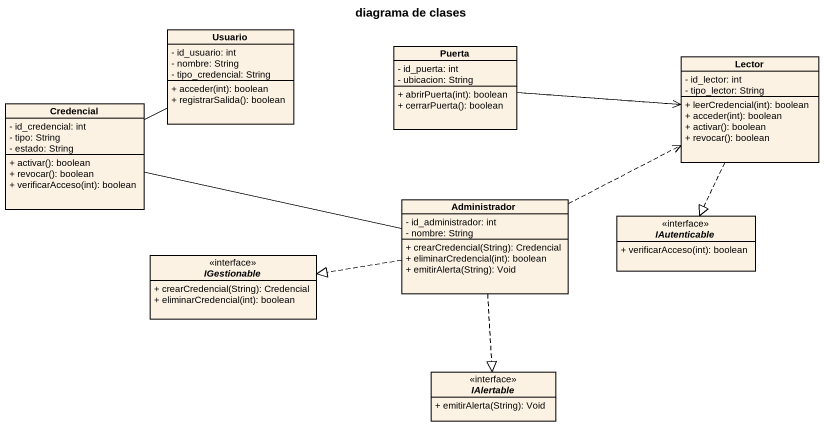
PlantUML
@startuml
title diagrama de clases
hide circle
hide empty members
skinparam classAttributeIconSize 0
class Usuario {
  - id_usuario: int
  - nombre: String
  - tipo_credencial: String
  + acceder(int): boolean
  + registrarSalida(): boolean
}
class Puerta {
  - id_puerta: int
  - ubicacion: String
  + abrirPuerta(int): boolean
  + cerrarPuerta(): boolean
}
class Lector {
  - id_lector: int
  - tipo_lector: String
  + leerCredencial(int): boolean
  + acceder(int): boolean
  + activar(): boolean
  + revocar(): boolean
}
class Credencial {
  - id_credencial: int
  - tipo: String
  - estado: String
  + activar(): boolean
  + revocar(): boolean
  + verificarAcceso(int): boolean
}
class Administrador {
  - id_administrador: int
  - nombre: String
  + crearCredencial(String): Credencial
  + eliminarCredencial(int): boolean
  + emitirAlerta(String): Void
}
interface IAutenticable {
  + verificarAcceso(int): boolean
}
interface IGestionable {
  + crearCredencial(String): Credencial
  + eliminarCredencial(int): boolean
}
interface IAlertable {
  + emitirAlerta(String): Void
}
Usuario -left- Credencial
Puerta .right.> Lector
Lector -left- Puerta
Lector ..|> IAutenticable
Credencial -right- Administrador
Administrador .right.> Lector
Administrador .left.|> IGestionable
Administrador ..|> IAlertable
@enduml
